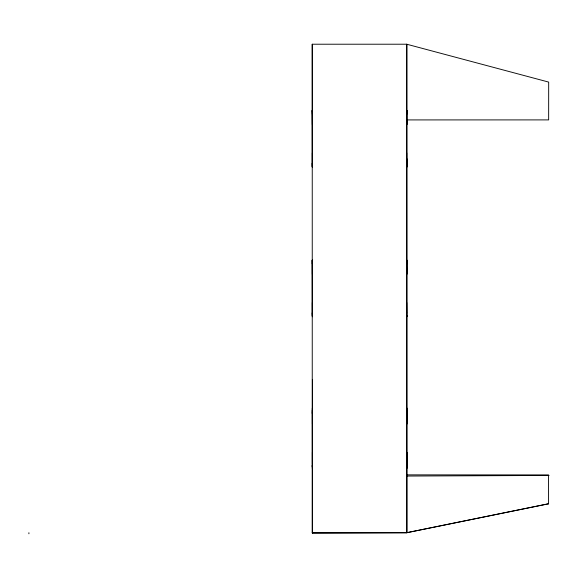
<?xml version="1.0" encoding="UTF-8"?>
<svg xmlns="http://www.w3.org/2000/svg" width="578" height="578" viewBox="0 0 578 578"><rect width="100%" height="100%" fill="white"/><g stroke="black" fill="none" stroke-linecap="round" stroke-linejoin="round"><path stroke-width="0.87" d="M312.264 263.828L312.257 260.028L312.344 316.787L312.25 312.922M312.344 315.819L312.337 261.025M312.351 111.373L312.293 110.384L312.337 166.139L312.243 44.217L312.243 532.894L406.861 532.735L406.869 119.921L548.652 119.899L548.681 82.09L406.731 44.217L312.243 44.217M312.409 379.356L312.373 533.003M406.731 152.895L406.739 167.071L406.746 158.769M406.746 111.344L406.739 124.552L406.746 110.376L406.84 114.22M406.861 532.735L406.731 44.217M406.876 458.26L406.861 468.397L406.861 462.783M406.869 413.682L406.869 407.989L406.876 413.675M312.25 167.056L312.25 163.256L312.337 167.107L312.286 166.11M312.351 261.061L312.344 260.057L312.358 263.886M312.38 409.007L312.38 407.974L312.387 413.66M312.373 467.349L312.373 468.382L312.301 410.763L312.308 413.595M406.84 261.075L406.753 260.042L406.847 274.275L406.753 263.843M406.825 315.798L406.833 316.802L406.739 312.936M406.782 466.511L406.782 462.711M406.869 465.608L406.869 466.576L406.782 465.543M406.861 532.692L548.587 503.77L406.861 532.692L312.38 532.743M406.724 476.048L549.1 475.448M312.243 532.894L406.731 532.627M406.775 474.87L548.558 474.914L548.58 503.828M406.775 166.124L406.825 167.121L406.825 158.813M406.833 260.071L406.847 263.9M312.351 114.206L312.257 110.362L312.351 124.581M312.33 312.958L312.344 315.826M406.861 44.325L406.84 124.595M406.876 412.027L406.876 424.042M406.861 452.408L406.861 459.553M406.739 302.561L406.833 313.009M406.796 413.61L406.796 423.985M406.782 452.336L406.861 464.351M312.337 152.932L312.337 163.307M312.344 263.85L312.358 274.261M312.33 302.59L312.344 312.994M312.387 412.013L312.387 424.028M312.373 452.393L312.373 464.344M28.9 532.735L28.9 533.783M312.293 465.528L312.293 466.497L312.293 465.528M312.301 409.802L312.38 410.835L312.301 409.802M312.38 465.593L312.373 466.562L312.373 465.593M406.84 110.427L406.833 111.388L406.84 110.427M406.746 315.769L406.746 316.737L406.739 315.769M406.796 409.816L406.789 410.777L406.796 409.816M406.876 409.881L406.876 410.85L406.876 409.881"/></g></svg>
